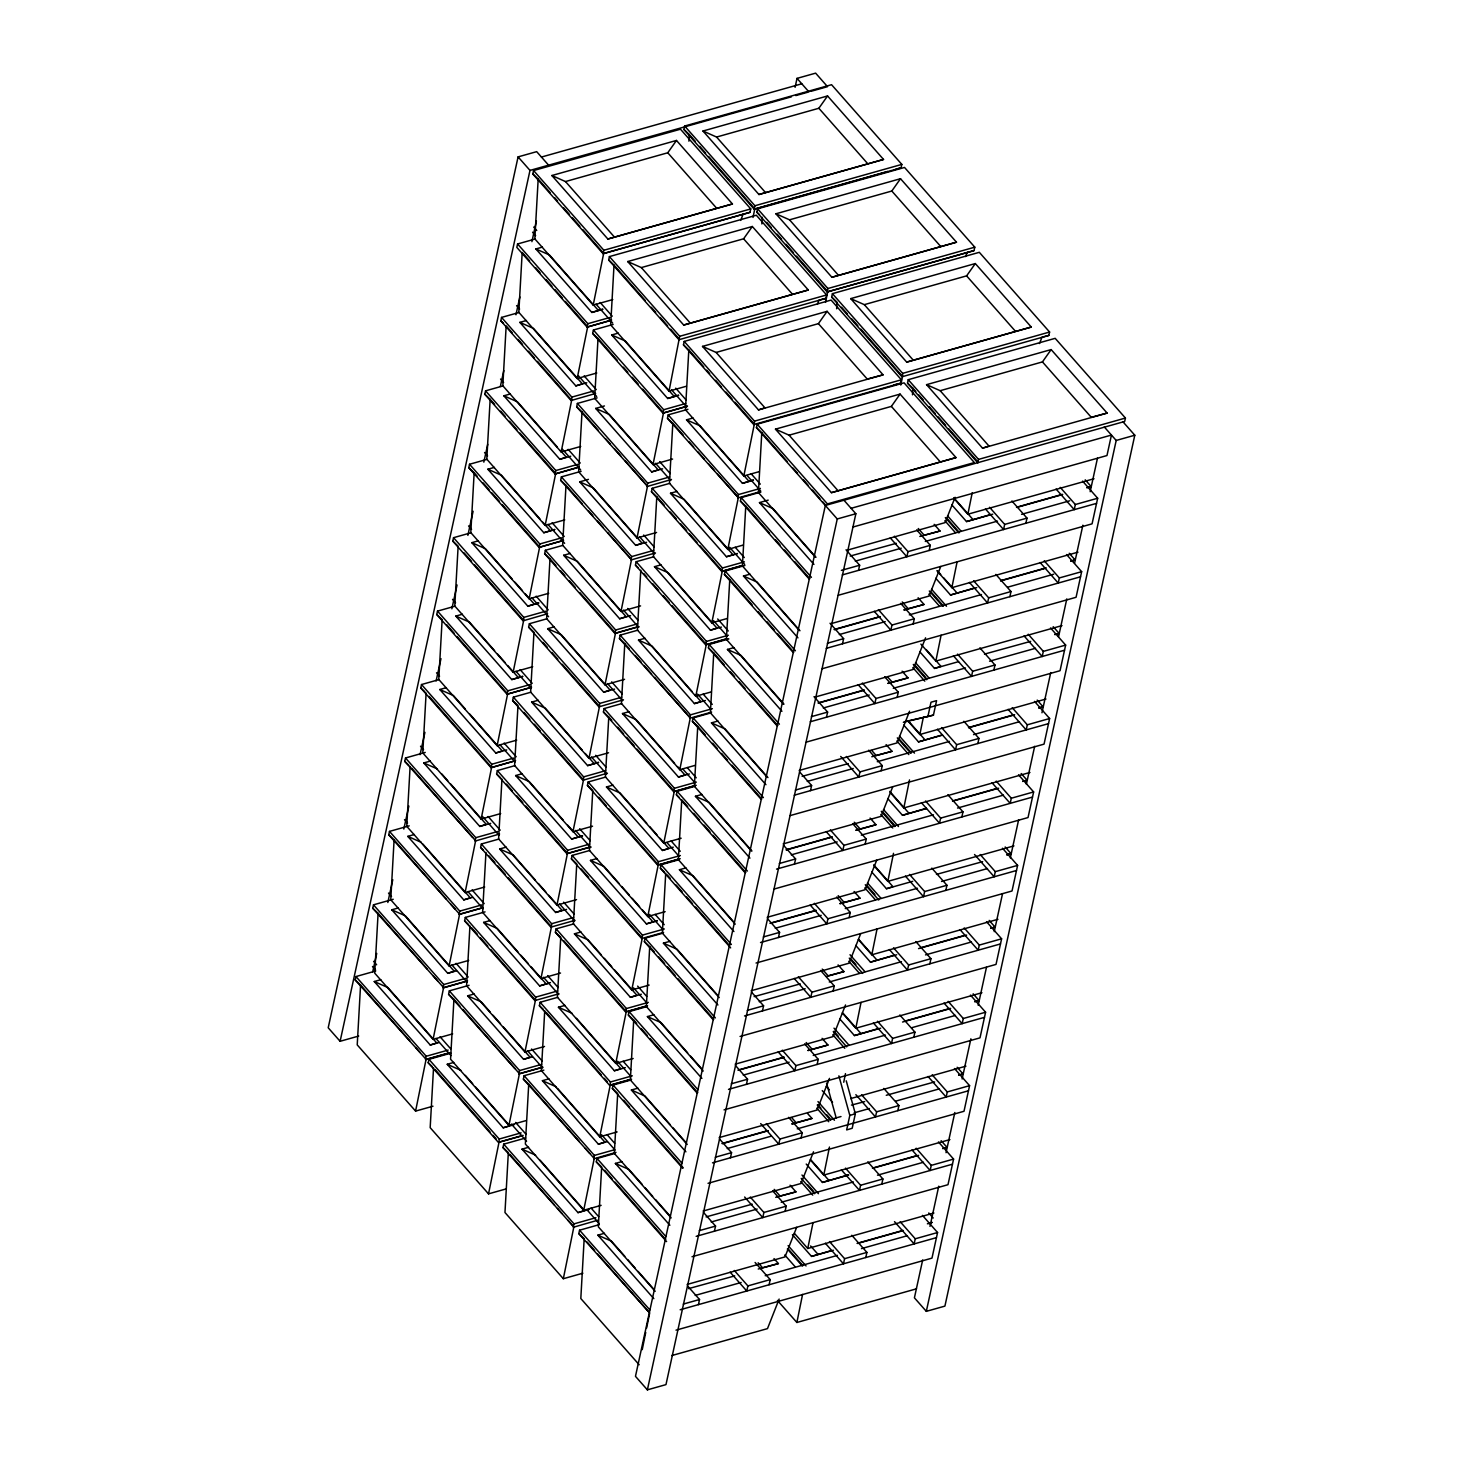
<?xml version="1.0" encoding="UTF-8"?>
<svg xmlns="http://www.w3.org/2000/svg" width="1463" height="1463" viewBox="0 0 1463 1463"><rect width="100%" height="100%" fill="white"/><g stroke="black" fill="none" stroke-linecap="round" stroke-linejoin="round"><path stroke-width="1.5" d="M375.698 970.993L355.966 976.553L355.216 979.972L360.575 985.038L357.228 1044.893L415.583 1111.094L432.975 1106.211M393.218 899.27L373.486 904.829L372.736 908.249L378.094 913.314L374.729 973.169L433.085 1039.37L452.67 1033.866M409.219 825.845L389.487 831.405L388.737 834.824L394.096 839.89L390.749 899.745L449.104 965.946L468.672 960.441M410.115 766.466L406.751 826.321L465.106 892.521L484.692 887.017M426.117 693.023L422.77 752.896L481.126 819.097L500.693 813.574M433.542 1067.807L430.177 1127.662L488.532 1193.863L505.942 1188.962M487.088 459.327L469.532 464.265L468.8 467.685L474.158 472.75L470.793 532.605L529.149 598.806L548.716 593.301M469.056 985.312L449.324 990.853L448.574 994.273L453.932 999.357L450.567 1059.212L508.923 1125.413L526.333 1120.512M503.089 385.903L485.551 390.84L484.802 394.242L490.16 399.326L486.795 459.181L545.15 525.382L564.736 519.877M469.934 925.914L466.587 985.788L524.943 1051.988L544.51 1046.466M485.954 852.49L482.589 912.345L540.944 978.546L560.53 973.041M501.955 779.066L498.609 838.921L556.964 905.122L576.532 899.617M532.825 173.969L603.103 253.684L750.007 212.336L750.757 208.916L680.478 129.201L533.574 170.549L532.825 173.969L538.183 179.035L534.836 238.89L593.192 305.09L612.759 299.586M562.926 545.352L545.37 550.289L544.638 553.709L549.997 558.775L546.632 618.648L604.987 684.849L624.555 679.326M543.852 1070.148L524.12 1075.707L523.37 1079.127L528.728 1084.193L525.363 1144.048L583.719 1210.248L601.128 1205.347M581.122 471.324L561.39 476.865L560.64 480.285L565.998 485.35L562.633 545.205L621.007 611.406L640.575 605.901M544.73 1010.768L541.383 1070.623L599.739 1136.824L617.13 1131.923M597.123 397.881L577.391 403.441L576.66 406.86L582.018 411.926L578.653 471.781L637.008 537.982L656.576 532.477M613.143 324.457L593.411 330.016L592.661 333.436L598.02 338.502L594.655 398.357L653.01 464.557L672.596 459.053M608.681 259.993L678.942 339.709L825.845 298.361L826.595 294.959L756.334 215.244L609.413 256.592L608.681 259.993L614.021 265.077L610.674 324.932L669.03 391.133L686.421 386.232M621.702 703.63L604.164 708.567L603.414 711.987L608.773 717.053L605.408 776.908L663.763 843.109L681.173 838.226M637.722 630.206L620.166 635.143L619.434 638.563L624.774 643.629L621.428 703.484L679.783 769.684L694.998 765.405M640.794 570.204L637.429 630.059L695.785 696.26L711.018 691.981M669.725 483.357L652.187 488.295L651.437 491.696L656.796 496.78L653.449 556.635L711.804 622.836L727.02 618.538M646.628 1006.672L629.09 1011.61L628.34 1015.029L633.698 1020.095L630.352 1079.968L687.208 1144.468M687.939 409.311L668.207 414.852L667.457 418.272L672.815 423.337L669.451 483.211L727.806 549.411L743.039 545.114M688.908 141.18L689.274 134.523L683.916 129.457L684.666 126.037L831.569 84.708L901.83 164.405L901.098 167.824L754.177 209.172L683.916 129.457M662.648 933.248L645.092 938.185L644.36 941.605L649.718 946.671L646.353 1006.526L703.209 1071.044M683.459 344.847L753.738 424.563L900.641 383.215L901.391 379.795L831.112 300.08L684.209 341.428L683.459 344.847L688.817 349.913L685.47 409.768L743.826 475.969L759.041 471.689M665.72 873.246L662.355 933.101L719.229 997.601M710.671 712.975L693.133 717.912L692.383 721.314L697.741 726.398L694.376 786.253L751.251 850.753M728.867 638.929L709.134 644.47L708.403 647.89L713.743 652.955L710.396 712.828L767.252 777.328M744.886 565.504L725.154 571.045L724.404 574.465L729.763 579.531L726.398 639.386L783.272 703.904M760.888 492.062L741.156 497.621L740.406 501.041L745.764 506.107L742.418 565.962L799.273 630.462M761.857 223.949L762.241 217.292M757.176 424.197L827.436 503.912L974.34 462.564L904.079 382.849L757.176 424.197L756.426 427.617L761.784 432.682L758.419 492.537L815.275 557.037M836.653 308.784L837.019 302.146L831.661 297.062L832.41 293.661L979.314 252.313L1049.593 332.028L1048.843 335.429L901.94 376.777L831.661 297.062M912.491 394.827L912.857 388.17L907.517 383.105L908.249 379.685L1055.17 338.337L1125.431 418.052L1124.681 421.472L825.351 505.448L635.472 1376.336L647.378 1389.85L665.976 1384.62L855.855 513.732L843.95 500.218M415.583 1111.094L426.08 1059.34L447.879 1053.214M433.085 1039.37L443.6 987.616L467.575 980.868M449.104 965.946L459.601 914.192L481.4 908.066M465.106 892.521L475.621 840.768L404.757 761.382L405.507 757.98L425.239 752.421M481.126 819.097L491.623 767.344L429.098 696.406M516.695 740.15L497.127 745.655L507.624 693.919L457.023 636.496M532.715 666.726L513.147 672.23L523.644 620.477L474.524 564.755M529.149 598.806L539.646 547.052L502.431 504.845M545.15 525.382L555.666 473.628L519.932 433.103M580.738 446.453L561.17 451.957L571.667 400.204L537.433 361.361M596.758 373.01L577.172 378.533L587.687 326.779L565.358 301.433M593.192 305.09L603.689 253.337L582.859 229.709M488.532 1193.863L499.048 1142.109L523.023 1135.361M508.923 1125.413L519.438 1073.659L541.219 1067.515M524.943 1051.988L535.44 1000.235L490.782 949.56M540.944 978.546L551.46 926.792L508.283 877.818M556.964 905.122L567.461 853.368L525.784 806.095M592.552 826.193L572.966 831.697L583.481 779.944L543.285 734.353M608.553 752.768L588.986 758.273L599.483 706.519L562.267 664.293M604.987 684.849L615.502 633.095L579.769 592.552M621.007 611.406L631.504 559.652L607.675 532.642M637.008 537.982L647.506 486.228L625.176 460.9M653.01 464.557L663.525 412.804L642.678 389.158M669.03 391.133L679.692 336.289L609.413 256.592M753.024 217.457L754.78 208.843L708.622 156.486M582.896 1273.194L563.328 1278.717L573.843 1226.963L502.979 1147.577L503.711 1144.157L525.638 1137.995M583.719 1210.248L594.234 1158.495L523.37 1079.127M599.739 1136.824L610.236 1085.071L629.858 1079.548M633.15 1058.499L615.74 1063.4L626.255 1011.646L563.712 940.709M649.151 985.074L631.76 989.976L642.257 938.222L591.637 880.799M665.153 911.65L647.762 916.533L658.259 864.798L609.138 809.057M663.763 843.109L674.278 791.355L637.063 749.147M679.783 769.684L690.28 717.931L654.564 677.406M695.785 696.26L706.3 644.506L672.047 605.664M711.804 622.836L722.301 571.082L699.972 545.754M727.806 549.411L738.321 497.658L717.473 474.012M743.826 475.969L754.323 424.215L734.975 402.27M825.553 302.384L827.729 291.594L796.475 256.135M642.239 1349.654L645.732 1332.391M646.609 1328.075L649.682 1312.988L578.818 1233.62L579.567 1230.2L599.3 1224.641M900.769 385.08L902.525 376.448L860.847 329.157M933.906 1213.01L807.759 1248.506L813.026 1222.629M949.908 1139.586L823.779 1175.082L829.466 1147.047M843.73 1082.254L845.468 1073.623M981.929 992.719L855.8 1028.233L861.049 1002.356M916.496 1288.812L796.878 1322.479L802.565 1294.444M997.949 919.294L871.802 954.79L877.05 928.914M1013.95 845.87L887.822 881.366L893.509 853.331M1029.97 772.446L903.823 807.942L909.511 779.907M1045.972 699.021L919.843 734.517L923.336 717.272M1061.992 625.597L935.845 661.093L941.093 635.216M1077.993 552.154L951.846 587.669L957.113 561.792M1093.995 478.73L967.866 514.226L972.237 492.665M548.588 165.173L536.683 151.658L518.085 156.888L328.206 1027.776L340.111 1041.29L358.709 1036.042M340.111 1041.29L529.99 170.403L518.085 156.888M515.159 760.888L491.038 767.673L420.759 687.957L421.509 684.538L439.046 679.6M531.16 687.464L507.039 694.248L436.779 614.533L437.51 611.113L455.066 606.176M547.619 613.729L523.059 620.824L452.78 541.109L453.53 537.689L471.068 532.751M595.642 393.456L571.082 400.533L500.821 320.818L501.553 317.416L519.091 312.479M535.111 239.036L517.573 243.974L516.823 247.393L587.084 327.109L611.205 320.324M372.699 971.853L376.723 953.419M387.823 902.506L392.779 879.738M403.825 829.082L408.854 806.04M420.046 754.689L424.928 732.36M436.12 680.99L440.985 658.661M451.866 608.809L457.059 584.981M467.867 535.385L473.116 511.282M483.832 462.162L487.728 444.295M500.346 386.47L503.802 370.596M515.964 314.783L519.859 296.916M531.91 241.669L536.409 220.986M355.966 976.553L426.227 1056.268L425.495 1059.687L449.616 1052.885M373.486 904.829L443.746 984.544L442.996 987.964L467.118 981.161M389.487 831.405L459.748 911.12L459.016 914.521L483.137 907.737M405.507 757.98L475.768 837.677L475.018 841.097L499.578 834.02M421.509 684.538L491.769 764.253L491.038 767.673L515.598 760.595M437.51 611.113L507.789 690.829L507.039 694.248L531.599 687.171M453.53 537.689L523.791 617.404L523.644 620.477M469.532 464.265L539.81 543.98L539.061 547.381L563.182 540.597M485.551 390.84L555.812 470.537L555.062 473.957L579.183 467.172M501.553 317.416L571.832 397.113L571.667 400.204M517.573 243.974L587.833 323.689L587.084 327.109L611.662 320.031M533.574 170.549L603.853 250.264L603.103 253.684L750.007 212.336M522.565 1135.654L498.444 1142.438L428.184 1062.741L428.933 1059.322L450.86 1053.141M558.976 993.779L534.855 1000.564L464.594 920.849L465.325 917.429L485.058 911.888M574.977 920.337L550.856 927.14L480.596 847.424L481.345 844.005L498.883 839.067M590.997 846.912L566.876 853.697L496.597 774L497.347 770.58L514.885 765.643M607.438 773.196L582.877 780.273L512.617 700.576L513.367 697.156L530.904 692.218M623.457 699.771L598.897 706.848L528.618 627.133L529.368 623.732L546.906 618.794M428.933 1059.322L499.194 1139.037L499.048 1142.109M449.324 990.853L519.584 1070.569L518.835 1073.988L542.956 1067.204M465.325 917.429L535.604 997.144L535.44 1000.235M481.345 844.005L551.606 923.72L551.46 926.792M497.347 770.58L567.607 850.296L566.876 853.697L589.26 847.242M513.367 697.156L583.627 776.871L583.481 779.944M529.368 623.732L599.629 703.429L599.483 706.519M545.37 550.289L615.649 630.004L614.899 633.424L639.02 626.639M561.39 476.865L631.65 556.58L630.919 560L655.479 552.923M577.391 403.441L647.67 483.156L646.92 486.576L671.48 479.48M593.411 330.016L663.672 409.731L662.922 413.133L687.043 406.348M631.577 1079.237L609.65 1085.4L539.372 1005.703L540.121 1002.283L557.659 997.345M647.579 1005.812L625.652 1011.975L555.391 932.26L556.123 928.859L573.679 923.921M663.599 932.388L641.672 938.551L571.393 858.836L572.143 855.416L589.68 850.478M679.6 858.946L657.673 865.127L587.413 785.412L588.144 781.992L605.7 777.054M727.623 638.673L705.696 644.836L635.436 565.12L636.186 561.719L653.723 556.781M684.666 126.037L754.926 205.753L754.177 209.172L887.712 171.427M756.883 212.226L757.615 208.807L904.536 167.459L974.797 247.174L974.047 250.594L827.144 291.942L756.883 212.226L759.553 214.768M795.086 87.323L797.024 78.38L815.623 73.15L827.528 86.664L810.996 91.309M503.711 1144.157L573.99 1223.873L573.24 1227.292L597.8 1220.215M524.12 1075.707L594.38 1155.423L593.631 1158.842L616.014 1152.369M540.121 1002.283L610.382 1081.998L610.236 1085.071M556.123 928.859L626.402 1008.556L625.652 1011.975L645.86 1006.123M572.143 855.416L642.403 935.131L642.257 938.222M588.144 781.992L658.423 861.707L657.673 865.127L680.057 858.653M604.164 708.567L674.425 788.283L673.675 791.702L695.602 785.521M620.166 635.143L690.445 714.858L689.695 718.26L711.621 712.097M636.186 561.719L706.446 641.416L705.696 644.836L725.904 638.984M652.187 488.295L722.466 567.991L721.716 571.411L741.448 565.852M668.207 414.852L738.468 494.567L737.718 497.987L759.644 491.806M684.209 341.428L754.469 421.143L754.323 424.215M666.598 1241.593L596.319 1161.878L597.069 1158.477L614.606 1153.539M682.599 1168.169L612.339 1088.454L613.088 1085.052L630.626 1080.115M730.64 947.878L660.362 868.181L661.111 864.761L678.649 859.823M745.142 872.771L676.381 794.756L677.113 791.337L694.669 786.399M757.615 208.807L827.893 288.522L827.144 291.942L974.047 250.594M647.378 1389.85L837.257 518.963L756.426 427.617M698.418 1304.63L699.533 1299.51L687.445 1285.794M714.419 1231.206L715.553 1226.085L703.465 1212.37M730.439 1157.763L731.555 1152.643L719.467 1138.946M746.441 1084.339L747.556 1079.219L735.487 1065.521M762.461 1010.915L763.576 1005.794L751.488 992.079M778.462 937.49L779.578 932.37L767.508 918.654M794.482 864.066L795.598 858.946L783.51 845.23M810.484 790.642L811.599 785.503L799.529 771.806M826.504 717.199L827.619 712.079L814.013 696.662M842.505 643.775L843.621 638.654L830.033 623.238M858.525 570.351L859.641 565.23L846.035 549.814M832.41 293.661L902.671 373.358L902.525 376.448M734.298 1270.469L747.886 1285.904L746.77 1291.024L730.147 1272.17M750.3 1197.045L763.887 1212.461L762.772 1217.6L744.649 1197.027M766.319 1123.621L779.907 1139.037L778.791 1144.157L760.669 1123.602M782.321 1050.196L795.909 1065.613L794.793 1070.733L778.188 1051.897M798.323 976.772L811.928 992.188L810.813 997.309L794.19 978.454M814.342 903.329L827.93 918.764L826.814 923.885L810.209 905.03M830.344 829.905L843.95 845.34L842.834 850.46L826.211 831.606M846.364 756.481L859.951 771.897L858.836 777.018L840.713 756.462M862.365 683.056L875.971 698.473L874.856 703.593L858.232 684.757M878.385 609.632L891.973 625.048L890.857 630.169L874.234 611.315M894.387 536.208L907.993 551.624L906.859 556.745L890.254 537.89M769.081 1284.733L770.196 1279.613L755.091 1262.478M785.101 1211.309L786.216 1206.189L772.61 1190.772M801.102 1137.885L802.218 1132.764L788.63 1117.348M817.122 1064.461L818.238 1059.34L804.632 1043.905M833.124 991.036L834.239 985.897L820.652 970.481M849.125 917.594L850.259 912.473L836.653 897.057M865.145 844.169L866.261 839.049L852.673 823.632M881.147 770.745L882.262 765.624L868.675 750.208M897.166 697.321L898.282 692.2L884.676 676.766M913.168 623.896L914.284 618.776L900.696 603.341M929.188 550.472L930.303 545.333L916.698 529.917M908.249 379.685L978.528 459.4L977.778 462.82L907.517 383.105M927.853 716.705L930.998 702.222L936.576 700.649L933.431 715.133L903.366 722.301M838.884 1075.835L849.82 1115.409L846.656 1129.911L852.197 1128.284L855.343 1113.782L846.236 1080.81M829.484 1241.538L844.59 1258.674L843.474 1263.813L825.333 1243.239M845.486 1168.114L860.591 1185.249L859.476 1190.37L841.353 1169.815M861.506 1094.69L876.611 1111.825L875.496 1116.946L855.855 1094.671M877.507 1021.265L892.613 1038.401L891.497 1043.521L873.374 1022.966M893.527 947.841L908.633 964.977L907.499 970.097L889.376 949.524M909.529 874.417L924.634 891.552L923.519 896.673L905.396 876.099M925.53 800.974L940.636 818.11L939.52 823.23L921.397 802.675M941.55 727.55L956.656 744.685L955.54 749.806L937.417 729.251M957.552 654.126L972.657 671.261L971.542 676.381L953.419 655.826M973.572 580.701L988.677 597.837L987.562 602.957L969.439 582.402M989.573 507.277L1004.679 524.412L1003.563 529.533L985.44 508.959M865.785 1257.522L866.901 1252.401L851.795 1235.266M881.787 1184.097L882.902 1178.977L867.797 1161.841M897.807 1110.673L898.922 1105.553L883.817 1088.417M913.808 1037.249L914.924 1032.11L899.818 1014.993M929.828 963.806L930.943 958.686L915.838 941.55M945.83 890.382L946.945 885.261L931.84 868.126M961.849 816.957L962.965 811.837L947.859 794.702M977.851 743.533L978.966 738.413L963.861 721.277M993.871 670.109L994.986 664.988L979.881 647.853M1009.872 596.685L1010.988 591.546L995.882 574.41M1025.874 523.242L1027.008 518.121L1011.902 500.986M900.147 1221.66L915.253 1238.795L914.137 1243.916L894.496 1221.642M916.149 1148.236L931.254 1165.371L930.139 1170.491L912.016 1149.936M932.169 1074.811L947.274 1091.947L946.159 1097.067L928.036 1076.494M948.17 1001.369L963.276 1018.504L962.16 1023.643L944.037 1003.069M964.19 927.944L979.296 945.08L978.18 950.2L960.039 929.645M980.192 854.52L995.297 871.655L994.182 876.776L974.541 854.502M996.212 781.096L1011.317 798.231L1010.183 803.352L992.06 782.796M1012.213 707.671L1027.319 724.807L1026.203 729.927L1008.08 709.354M1028.233 634.247L1043.32 651.382L1042.205 656.503L1024.082 635.93M1044.235 560.804L1059.34 577.94L1058.224 583.06L1040.102 562.505M1060.236 487.38L1075.342 504.516L1074.226 509.636L1056.103 489.081M922.696 1259.881L914.412 1297.827L926.317 1311.342L944.915 1306.112L1134.794 435.224L1122.889 421.71M929.993 1226.378L938.752 1186.182M946.049 1152.679L954.827 1112.502M962.124 1078.999L970.883 1038.803M978.198 1005.3L986.464 967.354M994.255 931.62L1002.539 893.655M1010.33 857.921L1018.595 819.957M1026.386 784.241L1034.67 746.276M1041.967 712.774L1050.745 672.578M1058.535 636.862L1066.801 598.897M1074.592 563.164L1082.876 525.199M1090.173 491.714L1097.469 458.212M922.458 1215.387L937.564 1232.523L931.986 1258.125L676.016 1330.16M938.478 1141.945L953.583 1159.08L947.987 1184.701L692.017 1256.735M954.479 1068.52L969.585 1085.656L964.007 1111.277L708.037 1183.311M970.481 995.096L985.587 1012.231L980.009 1037.852L724.039 1109.887M986.501 921.672L1001.606 938.807L996.029 964.41L740.059 1036.462M1002.502 848.247L1017.608 865.383L1012.03 890.985L756.06 963.038M1018.522 774.805L1033.628 791.94L1028.032 817.561L774.256 888.992M1034.524 701.38L1049.629 718.516L1044.052 744.137L790.276 815.549M1050.544 627.956L1065.649 645.092L1060.053 670.712L806.278 742.125M1066.545 554.532L1081.651 571.667L1076.073 597.288L822.279 668.701M1082.565 481.108L1097.671 498.243L1092.075 523.845L838.299 595.276M926.317 1311.342L1116.196 440.454L1104.291 426.958M740.662 220.419L743.167 214.092M817.342 304.341L819.006 300.134L825.845 298.361M965.543 256.574L967.208 252.349M955.083 497.292L945.098 522.62L847.223 550.179M940.746 566.492L929.078 596.063L831.222 623.604M1039.498 343.531L1042.003 337.203L1048.843 335.429M925.567 637.813L913.077 669.487L815.202 697.028M909.565 711.237L897.057 742.911L799.2 770.452M892.723 786.783L881.055 816.336L783.18 843.877M876.703 860.207L865.035 889.76L767.179 917.301M860.701 933.632L849.034 963.203L751.159 990.744M845.523 1004.953L833.032 1036.627L735.158 1064.168M829.503 1078.377L817.012 1110.051L719.156 1137.592M813.501 1151.802L801.011 1183.476L703.136 1211.017M796.658 1227.347L784.991 1256.9L687.135 1284.441M779.139 1299.071L767.49 1328.623L671.791 1355.561M551.88 175.523L565.486 181.558L667.768 152.774L676.473 140.448L732.451 203.96L607.858 239.018L551.88 175.523L676.473 140.448M702.971 131.012L716.577 137.047L818.859 108.262L827.564 95.955L883.542 159.449L758.95 194.506L702.971 131.012L827.564 95.955M627.718 261.548L641.343 267.583L743.606 238.798L752.311 226.491L808.289 289.985L683.696 325.042L627.718 261.548L752.311 226.491M775.92 213.781L789.545 219.816L891.808 191.031L900.513 178.705L956.491 242.2L831.898 277.275L775.92 213.781L900.513 178.705M702.514 346.402L716.12 352.437L818.402 323.652L827.107 311.326L883.085 374.839L758.492 409.896L702.514 346.402L827.107 311.326M850.716 298.617L864.322 304.651L966.604 275.867L975.309 263.559L1031.287 327.054L906.694 362.111L850.716 298.617L975.309 263.559M775.463 429.153L789.087 435.188L891.369 406.403L900.074 394.096L956.034 457.59L831.441 492.665L775.463 429.153L900.074 394.096M926.554 384.659L940.179 390.694L1042.442 361.91L1051.147 349.584L1107.125 413.078L982.533 448.153L926.554 384.659L1051.147 349.584M647.506 486.228L576.66 406.86M738.321 497.658L667.457 418.272M631.504 559.652L560.64 480.285M690.28 717.931L619.434 638.563M459.601 914.192L388.737 834.824M443.6 987.616L372.736 908.249M426.08 1059.34L355.216 979.972M519.438 1073.659L448.574 994.273M607.858 239.018L732.451 203.96M758.95 194.506L883.542 159.449M542.426 247.101L535.879 248.948L591.838 312.442L602.665 309.15M831.898 277.275L956.491 242.2M683.696 325.042L808.289 289.985M519.859 322.372L575.837 385.866L582.311 383.8L533.483 328.407L519.859 322.372L526.424 320.525M618.264 333.125L611.717 334.972L667.695 398.485L678.503 395.175M510.404 393.949L503.857 395.796L559.835 459.291L566.291 457.224L560.384 450.513M906.694 362.111L1031.287 327.054M758.492 409.896L764.948 407.83L716.12 352.437M595.697 408.415L651.675 471.909L658.149 469.842L609.321 414.45L595.697 408.415L604.438 405.946M494.403 467.392L487.837 469.221L543.815 532.733L554.642 529.423M693.06 417.979L686.513 419.826L742.473 483.32L753.299 480.029M579.695 481.839L635.674 545.333L642.129 543.267L593.301 487.874L579.695 481.839L588.437 479.37M831.441 492.665L956.034 457.59M982.533 448.153L989.006 446.087L940.179 390.694M478.383 540.816L471.836 542.663L527.814 606.157L538.622 602.866M677.058 491.403L670.493 493.25L726.471 556.745L737.297 553.453M563.676 555.263L619.654 618.758L626.127 616.691L577.3 561.298L563.676 555.263L570.241 553.416M951.791 504.863L966.531 521.578L990.396 514.61M462.381 614.241L455.816 616.088L511.794 679.582L522.62 676.29M654.491 566.675L710.451 630.169L716.925 628.102L668.097 572.71L654.491 566.675L661.038 564.828M547.674 628.688L603.652 692.182L610.108 690.115L561.28 634.723L547.674 628.688L554.221 626.841M935.79 578.306L950.511 595.002L974.395 588.035M446.361 687.665L439.814 689.512L495.792 753.006L502.248 750.94L469.696 714.017M645.037 638.27L638.471 640.099L694.45 703.612L700.923 701.527L694.998 694.815M538.219 700.265L531.654 702.112L587.632 765.624L598.458 762.314M919.77 651.73L934.51 668.426L940.965 666.36L936.539 661.331M430.36 761.089L423.795 762.936L479.773 826.43L486.246 824.364L450.732 784.077M629.017 711.695L622.47 713.542L678.448 777.036L684.903 774.969L677.515 766.575M522.218 773.708L515.653 775.555L571.631 839.049L582.457 835.757M903.768 725.154L918.49 741.869L942.373 734.901M414.358 834.513L407.793 836.361L463.771 899.873L470.245 897.788L422.88 844.078M613.015 785.119L606.45 786.966L662.428 850.46L668.902 848.394L660.014 838.317M506.198 847.132L499.651 848.979L555.611 912.473L562.085 910.407L548.771 895.301M887.748 798.579L902.488 815.293L926.353 808.326M391.791 909.803L447.751 973.297L454.225 971.231L405.397 915.838L391.791 909.803L398.338 907.956M596.995 858.543L590.449 860.39L646.427 923.885L657.234 920.593M490.196 920.556L483.631 922.403L539.609 985.897L550.435 982.606M871.747 872.003L886.468 888.718L892.942 886.651L873.704 864.834M374.272 981.527L430.25 1045.021L436.724 1042.954L387.878 987.562L374.272 981.527L380.837 979.68M580.994 931.968L574.429 933.815L630.407 997.309L636.88 995.242L614.679 970.06M474.177 993.98L467.63 995.828L523.589 1059.322L530.063 1057.255L503.437 1027.044M855.727 945.427L870.467 962.142L894.332 955.174M564.974 1005.392L558.427 1007.239L614.405 1070.751L620.861 1068.667L576.477 1018.321M453.786 1062.431L447.239 1064.278L503.199 1127.79L509.673 1125.705L475.64 1087.1M839.725 1018.87L854.447 1035.566L878.33 1028.599M548.972 1078.834L542.407 1080.682L598.385 1144.176L604.859 1142.109L557.513 1088.381M528.582 1147.285L522.017 1149.132L577.995 1212.626L584.469 1210.559L540.085 1160.196M806.223 1164.054L822.425 1182.433L848.485 1174.844M792.397 1234.681L811.544 1256.406L831.075 1250.664M849.82 1115.409L855.343 1113.782M541.438 157.053L801.797 83.793M529.99 170.403L791.428 96.814M795.817 95.589L808.929 91.895L797.024 78.38M754.926 205.753L901.83 164.405M603.853 250.264L750.757 208.916M591.838 312.442L602.774 309.37M587.833 323.689L609.76 317.526M827.893 288.522L974.797 247.174M679.692 336.289L826.595 294.959M575.837 385.866L586.773 382.794M571.832 397.113L593.759 390.95M667.695 398.485L678.613 395.394M663.672 409.731L685.598 403.55M687.5 406.056L662.922 413.133L592.661 333.436M559.835 459.291L570.753 456.218M555.812 470.537L577.739 464.374M902.671 373.358L1049.593 332.028M577.446 467.502L555.062 473.957L484.802 394.242M754.469 421.143L901.391 379.795M651.675 471.909L662.611 468.837M647.67 483.156L669.597 476.975M543.815 532.733L554.751 529.643M742.473 483.32L753.408 480.248M539.81 543.98L561.737 537.799M563.621 540.304L539.061 547.381L468.8 467.685M738.468 494.567L760.394 488.404M813.958 564.407L759.462 502.595L768.203 500.127M635.674 545.333L646.591 542.261M631.65 556.58L653.577 550.417M978.528 459.4L1125.431 418.052M851.1 508.319L1111.441 435.06L1106.979 455.542L853.185 526.973M527.814 606.157L538.731 603.085M837.257 518.963L855.855 513.732M1116.196 440.454L1134.794 435.224M726.471 556.745L737.407 553.672M523.791 617.404L545.717 611.223M722.466 567.991L744.393 561.829M741.924 565.559L721.716 571.411L651.437 491.696M797.957 637.85L743.46 576.02L750.007 574.173M619.654 618.758L630.59 615.685M1016.511 507.259L1062.211 494.403M966.531 521.578L992.755 514.19M1016.803 507.423L1062.705 494.512M1086.753 487.746L1091.124 486.521L1085.217 479.827M850.204 556.05L896.307 543.322M919.825 536.464L940.032 531.014L934.144 524.339M855.306 561.134L901.245 548.204M925.311 541.438L997.51 521.121M1021.576 514.336L1069.709 500.803M615.649 630.004L637.575 623.841M637.283 626.95L614.899 633.424L544.638 553.709M841.371 570.369L859.641 565.23M907.993 551.624L930.303 545.333M1004.679 524.412L1027.008 518.121M1075.342 504.516L1097.671 498.243M842.286 574.922L1096.555 503.363M511.794 679.582L522.73 676.509M710.451 630.169L721.387 627.097M507.789 690.829L529.716 684.666M706.446 641.416L728.373 635.253M781.937 711.274L727.44 649.444L734.005 647.597M603.652 692.182L614.57 689.11M1000.509 580.683L1046.21 567.827M950.511 595.002L976.735 587.632M1000.783 580.866L1044.509 568.558M1070.733 561.17L1075.104 559.945L1069.215 553.252M834.184 629.474L879.885 616.618M903.823 609.888L924.013 604.457L918.124 597.764M834.404 629.675L880.305 616.746M904.353 609.98L924.013 604.457M839.305 634.558L885.243 621.629M909.309 614.862L981.508 594.545M1007.751 587.157L1053.707 574.228M599.629 703.429L621.556 697.266M827.4 643.226L843.621 638.654M891.973 625.048L914.284 618.776M988.677 597.837L1010.988 591.546M1059.34 577.94L1081.651 571.667M826.284 648.347L1080.535 576.788M495.792 753.006L506.71 749.934M694.45 703.612L705.385 700.521M491.769 764.253L513.696 758.09M690.445 714.858L712.371 708.677M765.935 784.698L711.439 722.868L717.986 721.021M587.632 765.624L598.568 762.534M934.51 668.426L958.539 661.66M984.489 654.107L1030.684 641.361M1054.732 634.595L1059.102 633.369L1053.195 626.694M818.183 702.917L863.883 690.042M887.803 683.312L908.011 677.881L902.122 671.188M818.384 703.1L864.286 690.189M888.334 683.422L908.011 677.881M823.285 708.001L869.241 695.053M893.29 688.287L965.489 667.969M989.555 661.203L1035.511 648.274M583.627 776.871L605.554 770.69M811.38 716.651L827.619 712.079M875.971 698.473L898.282 692.2M972.657 671.261L994.986 664.988M1043.32 651.382L1065.649 645.092M810.264 721.771L1064.534 650.212M479.773 826.43L490.708 823.358M678.448 777.036L689.366 773.964M475.768 837.677L497.694 831.514M674.425 788.283L696.351 782.102M696.077 785.229L673.675 791.702L603.414 711.987M749.934 858.123L695.419 796.293L701.984 794.446M571.631 839.049L582.548 835.976M968.488 727.55L1014.188 714.676M918.49 741.869L942.538 735.103M968.762 727.714L1014.664 714.804M1038.712 708.037L1043.082 706.794L1037.194 700.119M802.163 776.341L848.284 763.613M871.802 756.737L892.009 751.305L886.103 744.612M807.283 781.425L853.222 768.496M877.288 761.711L949.487 741.394M973.553 734.627L1019.492 721.698M567.607 850.296L589.534 844.114M795.378 790.075L811.599 785.503M859.951 771.897L882.262 765.624M956.656 744.685L978.966 738.413M1027.319 724.807L1049.629 718.516M794.263 795.195L1048.514 723.636M463.771 899.873L472.512 897.404M662.428 850.46L673.254 847.168M459.748 911.12L481.674 904.939M658.423 861.707L680.35 855.544M733.914 931.547L679.417 869.735L685.964 867.888M555.611 912.473L566.547 909.401M952.468 800.974L995.992 788.722M902.488 815.293L926.536 808.527M952.76 801.139L998.662 788.228M1022.71 781.461L1027.081 780.218L1021.192 773.543M786.161 849.765L831.862 836.909M855.8 830.161L875.99 824.73L870.101 818.055M786.381 849.948L832.282 837.037M856.312 830.271L875.99 824.73M791.264 854.849L837.22 841.92M861.286 835.135L933.467 814.818M957.534 808.051L1003.49 795.122M551.606 923.72L573.533 917.539M779.358 863.499L795.598 858.946M843.95 845.34L866.261 839.049M940.636 818.11L962.965 811.837M1011.317 798.231L1033.628 791.94M776.542 869.113L1032.512 797.079M447.751 973.297L456.493 970.829M646.427 923.885L657.344 920.812M443.746 984.544L465.673 978.363M642.403 935.131L664.33 928.968M717.912 1004.99L663.397 943.16L669.963 941.312M539.609 985.897L548.351 983.447M886.468 888.718L912.711 881.329M936.466 874.399L982.642 861.652M1006.69 854.886L1011.061 853.661L1005.172 846.967M770.141 923.19L815.842 910.333M839.78 903.604L859.988 898.154L854.081 891.479M770.361 923.391L816.263 910.461M840.311 903.695L859.988 898.154M775.262 928.274L821.2 915.344M845.267 908.578L917.466 888.26M941.532 881.476L987.47 868.547M535.604 997.144L557.531 990.981M763.357 936.942L779.578 932.37M827.93 918.764L850.259 912.473M924.634 891.552L946.945 885.261M995.297 871.655L1017.608 865.383M760.522 942.538L1016.492 870.503M430.25 1045.021L438.991 1042.552M630.407 997.309L641.343 994.237M426.227 1056.268L448.153 1050.087M626.402 1008.556L648.328 1002.393M701.893 1078.414L647.396 1016.584L653.943 1014.737M523.589 1059.322L532.349 1056.871M920.446 947.823L963.971 935.57M870.467 962.142L896.691 954.772M918.545 948.609L966.641 935.076M990.689 928.31L995.059 927.085L989.171 920.392M754.14 996.614L800.261 983.886M826.485 976.516L843.968 971.597L838.08 964.903M759.242 1001.698L805.199 988.769M829.265 982.002L901.464 961.685M925.512 954.9L971.469 941.971M519.584 1070.569L541.511 1064.406M747.337 1010.366L763.576 1005.794M811.928 992.188L834.239 985.897M908.633 964.977L930.943 958.686M979.296 945.08L1001.606 938.807M744.521 1015.962L1000.491 943.928M614.405 1070.751L625.323 1067.661M610.382 1081.998L632.309 1075.817M685.891 1151.838L631.376 1090.008L637.941 1088.161M503.199 1127.79L514.135 1124.7M904.445 1021.247L950.145 1008.391M854.447 1035.566L880.689 1028.196M902.543 1022.034L950.639 1008.501M974.669 1001.734L979.04 1000.509L973.151 993.816M738.12 1070.056L783.821 1057.182M807.759 1050.452L827.967 1045.021L822.078 1038.328M738.34 1070.239L784.241 1057.31M808.289 1050.544L827.967 1045.021M499.194 1139.037L521.121 1132.856M743.241 1075.122L789.179 1062.193M813.245 1055.426L885.444 1035.109M911.705 1027.721L955.449 1015.413M731.335 1083.79L747.556 1079.219M795.909 1065.613L818.238 1059.34M892.613 1038.401L914.924 1032.11M963.276 1018.504L985.587 1012.231M728.501 1089.386L984.471 1017.352M598.385 1144.176L607.127 1141.707M594.38 1155.423L614.113 1149.863M669.871 1225.263L615.374 1163.432L621.94 1161.585M850.661 1098.585L965.927 1066.161M851.448 1105.095L864.67 1101.621M886.267 1095.293L934.619 1081.925M958.667 1075.159L963.038 1073.933L957.149 1067.259M722.119 1143.481L767.819 1130.606M791.757 1123.877L811.947 1118.445L807.539 1113.434M722.338 1143.664L768.24 1130.753M792.288 1123.986L811.947 1118.445M727.239 1148.565L770.983 1136.239M797.244 1128.851L840.987 1116.543M854.118 1112.849L869.443 1108.533M895.685 1101.145L939.447 1088.838M715.334 1157.215L731.555 1152.643M779.907 1139.037L802.218 1132.764M876.611 1111.825L898.922 1105.553M947.274 1091.947L969.585 1085.656M712.499 1162.829L968.469 1090.776M577.995 1212.626L588.931 1209.554M573.99 1223.873L595.916 1217.71M653.833 1298.669L597.855 1235.156L604.42 1233.309M872.423 1168.114L915.948 1155.861M822.425 1182.433L848.668 1175.045M872.716 1168.279L918.618 1155.368M942.647 1148.601L947.036 1147.358L941.13 1140.683M706.099 1216.905L752.22 1204.177M775.737 1197.301L795.945 1191.87L790.057 1185.195M711.219 1221.989L757.157 1209.06M781.224 1202.275L853.423 1181.958M877.489 1175.191L923.427 1162.262M699.314 1230.639L715.553 1226.085M763.887 1212.461L786.216 1206.189M860.591 1185.249L882.902 1178.977M931.254 1165.371L953.583 1159.08M696.169 1236.345L952.45 1164.201M688.598 1288.629L734.719 1275.901M758.236 1269.024L778.426 1263.593L774.018 1258.582M857.19 1243.312L902.89 1230.438M811.544 1256.406L833.398 1250.243M857.446 1243.477L903.348 1230.566M927.396 1223.8L931.766 1222.574M695.218 1295.413L741.156 1282.484M765.222 1275.718L837.421 1255.382M861.488 1248.616L907.426 1235.686M683.312 1304.063L699.533 1299.51M747.886 1285.904L770.196 1279.613M844.59 1258.674L866.901 1252.401M915.253 1238.795L937.564 1232.523M680.167 1309.769L936.448 1237.643M883.085 374.839L867.23 379.045L818.402 323.652M1107.125 413.078L1091.27 417.302L1042.442 361.91M1087.155 487.563L1091.124 486.521M940.032 531.014L924.177 535.239L918.27 528.509M1071.135 560.987L1075.104 559.945M1055.134 634.43L1059.102 633.369M1039.132 707.854L1043.082 706.794M892.009 751.305L876.154 755.511L871.71 750.482M1023.112 781.279L1027.081 780.218M1007.111 854.703L1011.061 853.661M991.091 928.127L995.059 927.085M843.968 971.597L828.131 975.803L822.206 969.091M975.09 1001.57L979.04 1000.509M959.07 1074.994L963.038 1073.933M943.068 1148.418L947.036 1147.358M795.945 1191.87L780.09 1196.076L774.183 1189.364M928.219 1223.434L932.187 1222.391M778.426 1263.593L762.589 1267.799L758.145 1262.77M895.959 169.141L901.098 167.824M893.802 384.97L900.641 383.215M904.481 721.734L933.431 715.133M535.879 248.948L549.485 254.983L598.312 310.375M611.717 334.972L625.323 341.007L674.15 396.4M686.513 419.826L700.119 425.861L748.946 481.254M759.462 502.595L773.067 508.63L815.988 557.293M503.857 395.796L517.463 401.831L557.421 447.166M670.493 493.25L684.099 499.285L732.945 554.678M743.46 576.02L757.066 582.055L799.968 630.736M487.837 469.221L501.462 475.256L539.92 518.908M727.44 649.444L741.064 655.479L783.967 704.16M471.836 542.663L485.442 548.698L512.087 578.909M638.471 640.099L652.096 646.134L692.036 691.469M711.439 722.868L725.045 728.903L767.965 777.585M455.816 616.088L469.44 622.122L494.585 650.651M622.47 713.542L636.076 719.577L674.553 763.211M531.654 702.112L545.278 708.147L582.274 750.117M695.419 796.293L709.043 802.327L751.945 851.009M439.814 689.512L453.42 695.547L465.271 708.97M606.45 786.966L620.074 793.001L646.701 823.212M515.653 775.555L529.259 781.589L563.292 820.194M679.417 869.735L693.023 875.77L732.981 921.087M423.795 762.936L437.419 768.971M590.449 860.39L604.054 866.425L618.849 883.213M499.651 848.979L513.257 855.014L535.458 880.196M663.397 943.16L677.022 949.194L716.961 994.511M407.793 836.361L421.399 842.395M574.429 933.815L588.053 939.849L601.366 954.955M483.631 922.403L497.255 928.438L517.957 951.938M647.396 1016.584L661.002 1022.619L687.647 1052.83M558.427 1007.239L572.033 1013.274M467.63 995.828L481.236 1001.862L490.123 1011.939M631.376 1090.008L645 1096.043L670.145 1124.59M542.407 1080.682L556.031 1086.716M447.239 1064.278L460.845 1070.313M615.374 1163.432L628.98 1169.467L642.312 1184.573M522.017 1149.132L535.641 1155.167M597.855 1235.156L611.479 1241.191L624.792 1256.296M500.821 320.818L503.491 323.36M635.436 565.12L638.106 567.662M452.78 541.109L458.138 546.174L454.774 606.029L513.147 672.23M528.618 627.133L533.977 632.217L530.63 692.072L588.986 758.273M676.381 794.756L679.051 797.28M436.779 614.533L442.137 619.599L438.772 679.472L497.127 745.655M512.617 700.576L517.975 705.641L514.61 765.496L572.966 831.697M587.413 785.412L592.771 790.477L589.406 850.35L647.762 916.533M660.362 868.181L664.385 871.985M420.759 687.957L424.782 691.761M496.597 774L500.62 777.804M571.393 858.836L576.751 863.902L573.386 923.775L631.76 989.976M404.757 761.382L408.78 765.186M480.596 847.424L483.265 849.966M555.391 932.26L560.75 937.344L557.385 997.199L615.74 1063.4M464.594 920.849L468.599 924.653M539.372 1005.703L543.395 1009.507M612.339 1088.454L617.697 1093.538L614.332 1153.393L671.188 1217.893M596.319 1161.878L601.677 1166.962L598.33 1226.817L655.186 1291.317M428.184 1062.741L432.207 1066.545M502.979 1147.577L508.338 1152.643L504.973 1212.516L563.328 1278.717M578.818 1233.62L584.176 1238.686L580.811 1298.541L639.166 1364.741M818.859 108.262L867.687 163.655M891.808 191.031L940.654 246.424M966.604 275.867L1015.432 331.26M716.577 137.047L765.405 192.439M789.545 219.816L838.372 275.209M864.322 304.651L913.168 360.044M689.274 134.523L695.236 141.289M699.698 146.355L705.641 153.103M766.703 222.358L771.166 227.423M777.127 234.19L781.589 239.255M786.052 244.321L793.495 252.752M841.499 307.212L847.443 313.96M851.905 319.025L857.867 325.792M912.857 388.17L915.838 391.554M918.819 394.937L923.281 400.002M929.243 406.751L935.204 413.499M938.167 416.882L945.61 425.331M948.591 428.696L978.363 462.473M667.768 152.774L716.596 208.167M743.606 238.798L792.434 294.191M891.369 406.403L940.197 461.796M953.748 497.694L972.986 519.511M954.406 498.956L967.866 514.226M947.567 515.872L961.008 531.124M947.475 519.018L959.381 532.532M945.317 517.591L958.777 532.843M944.879 520.718L955.339 532.587M937.746 571.119L940.709 574.465M943.672 577.83L956.985 592.936M936.887 570.68L951.846 587.669M931.547 589.296L946.506 606.249M931.456 592.442L943.379 605.956M929.316 591.015L942.757 606.285M565.486 181.558L614.332 236.951M641.343 267.583L690.17 322.976M789.087 435.188L837.915 490.58M928.877 594.143L939.337 606.029M538.183 179.035L550.106 192.549M554.568 197.615L557.549 200.998M563.493 207.746L569.454 214.494M572.435 217.877L579.878 226.326M614.021 265.077L645.293 300.537M651.254 307.285L655.717 312.351M660.179 317.416L667.622 325.865M670.603 329.248L678.046 337.697M688.817 349.913L703.703 366.811M706.684 370.176L709.665 373.559M715.626 380.307L721.57 387.073M726.032 392.139L731.994 398.887M761.784 432.682L787.094 461.394M793.037 468.142L797.518 473.207M803.461 479.974L807.923 485.039M812.404 490.105L819.847 498.536M822.809 501.919L825.79 505.302M902.25 601.951L908.176 608.663M926.17 649.572L933.577 657.966M920.885 644.122L935.845 661.093M533.702 227.094L536.738 230.514M600.177 302.494L612.247 316.191M675.705 388.17L686.275 400.149M751.214 473.847L760.285 484.125M915.545 662.721L929.005 677.991M915.454 665.866L925.878 677.698M532.587 232.215L535.623 235.653M596.026 304.176L612.65 323.03M671.554 389.853L686.659 406.988M747.081 475.53L760.669 490.965M913.296 664.44L926.756 679.71M912.857 667.585L924.817 681.155M741.156 497.621L811.435 577.336M529.624 260.908L522.181 252.459L518.816 312.332L577.172 378.533M535.586 267.656L540.048 272.74M545.992 279.488L551.953 286.236M554.934 289.619L562.377 298.068M598.02 338.502L617.368 360.447M623.329 367.213L627.792 372.279M632.254 377.344L638.215 384.092M672.815 423.337L683.239 435.169M689.183 441.917L693.663 446.983M698.125 452.049L704.069 458.815M708.549 463.881L714.493 470.629M745.764 506.107L769.593 533.135M775.536 539.884L780.017 544.949M784.479 550.015L790.441 556.763M794.903 561.847L809.789 578.726M740.406 501.041L809.185 579.055M887.73 677.058L892.156 682.087M908.688 721.332L924.963 739.784M907.865 720.93L919.843 734.517M584.158 375.918L596.246 389.615M659.685 461.595L670.255 473.591M735.212 547.272L744.283 557.549M899.526 736.145L914.485 753.116M899.434 739.309L911.358 752.805M516.585 305.639L519.603 309.077M578.507 375.9L596.648 396.455M655.552 463.296L670.657 480.431M729.562 547.253L744.667 564.389M897.294 737.864L910.754 753.134M896.856 741.01L908.816 754.579M725.154 571.045L795.415 650.761M512.123 332.65L506.161 325.902L502.815 385.757L561.17 451.957M518.085 339.398L522.547 344.463M528.509 351.23L534.452 357.978M582.018 411.926L598.385 430.506M605.828 438.955L610.29 444.021M614.771 449.086L620.714 455.834M656.796 496.78L664.239 505.21M670.2 511.977L676.162 518.725M680.624 523.791L686.586 530.539M689.548 533.922L696.991 542.371M729.763 579.531L752.092 604.859M758.053 611.625L762.516 616.691M766.978 621.757L774.421 630.206M777.402 633.57L793.769 652.151M724.404 574.465L793.184 652.48M889.723 791.392L908.944 813.227M890.364 792.672L903.823 807.942M568.156 449.342L580.244 463.058M643.683 535.019L654.254 547.016M717.693 618.977L728.263 630.974M883.524 809.569L898.465 826.54M883.433 812.733L895.338 826.248M500.565 379.063L503.601 382.501M562.505 449.324L580.628 469.879M639.532 536.72L654.638 553.855M713.56 620.678L727.148 636.094M881.275 811.288L894.734 826.558M880.836 814.434L892.796 828.003M709.134 644.47L779.413 724.185M490.16 399.326L494.622 404.391M500.584 411.14L505.046 416.205M509.508 421.271L516.951 429.72M565.998 485.35L582.384 503.93M588.327 510.678L592.789 515.744M597.27 520.828L603.213 527.576M643.775 573.569L646.756 576.952M652.699 583.719L658.661 590.467M663.123 595.532L669.085 602.281M713.743 652.955L724.167 664.787M730.128 671.535L734.591 676.601M739.053 681.667L745.014 688.433M749.477 693.499L777.767 725.575M708.403 647.89L777.164 725.904M854.227 822.224L860.153 828.936M874.344 866.096L887.822 881.366M552.136 522.766L564.224 536.482M627.664 608.443L638.234 620.44M703.191 694.12L712.262 704.398M867.504 883.012L880.964 898.264M867.431 886.157L874.874 894.606M484.564 452.506L487.581 455.926M548.003 524.467L564.627 543.322M623.531 610.144L638.636 627.28M697.54 694.102L711.146 709.518M865.273 884.731L878.733 899.983M542.883 522.273L550.289 530.648M864.834 887.858L875.295 899.727M693.133 717.912L763.393 797.609M474.158 472.75L477.121 476.133M483.083 482.881L489.044 489.63M492.007 493.013L499.45 501.462M549.997 558.775L555.94 565.541M560.42 570.607L564.883 575.672M569.345 580.738L575.306 587.486M624.774 643.629L629.255 648.694M635.198 655.442L641.16 662.209M644.141 665.574L651.584 674.022M697.741 726.398L705.184 734.828M712.627 743.277L717.089 748.343M721.552 753.408L727.513 760.175M731.975 765.24L761.748 799.017M692.383 721.314L761.162 799.328M838.208 895.649L844.133 902.378M859.183 939.941L876.94 960.075M858.342 939.52L871.802 954.79M536.135 596.191L548.223 609.906M611.662 681.868L622.232 693.864M687.189 767.545L696.242 777.822M850.003 954.736L864.962 971.688M851.411 959.582L855.873 964.647M468.562 525.93L471.58 529.35M532.002 597.892L548.607 616.746M607.511 683.568L622.616 700.704M683.038 769.245L695.126 782.961M849.253 958.155L862.713 973.407M515.031 582.256L522.437 590.65M525.4 594.015L534.269 604.091M848.814 961.282L859.293 973.169M677.113 791.337L747.392 871.052M464.1 552.923L471.543 561.371M542.919 642.348L547.381 647.414M551.844 652.48L557.805 659.228M608.773 717.053L611.753 720.436M617.697 727.184L623.659 733.951M626.639 737.315L634.082 745.764M687.683 806.57L681.74 799.822L678.375 859.677L735.231 924.177M693.645 813.337L699.588 820.085M704.069 825.15L710.012 831.898M712.993 835.282L745.746 872.442M843.163 1013.365L860.921 1033.5M842.322 1012.945L855.8 1028.233M520.115 669.633L532.203 683.331M595.642 755.31L606.212 767.289M671.17 840.969L680.24 851.265M834.001 1028.16L848.942 1045.131M833.91 1031.324L838.372 1036.389M452.542 599.355L455.56 602.774M515.982 671.316L531.087 688.451M591.509 756.993L606.615 774.128M667.037 842.67L679.125 856.385M833.252 1031.58L846.711 1046.85M497.548 654.016L504.954 662.41M507.899 665.756L518.268 677.515M585.237 753.482L594.106 763.54M649.663 826.577L657.052 834.971M832.813 1034.725L844.773 1048.294M661.111 864.761L731.372 944.476M446.599 624.664L454.042 633.113M523.919 712.39L529.88 719.156M534.342 724.222L540.304 730.97M598.714 797.244L606.157 805.674M667.219 874.929L670.182 878.312M676.144 885.06L682.105 891.827M686.568 896.892L692.511 903.64M695.492 907.023L729.744 945.866M806.204 1042.516L812.111 1049.227M826.321 1086.369L829.32 1089.77M822.243 1090.612L832.557 1102.316M928.767 1212.973L933.193 1218.002M504.113 743.058L516.201 756.755M579.641 828.735L590.211 840.731M655.168 914.412L664.22 924.689M817.982 1101.584L834.44 1120.256M817.908 1104.748L820.889 1108.131M826.833 1114.879L829.814 1118.262M436.541 672.779L439.558 676.217M499.98 744.758L515.086 761.894M575.508 830.417L590.613 847.552M649.517 914.393L663.105 929.81M817.25 1105.004L830.691 1120.274M567.735 825.223L578.104 836.982M621.812 886.56L629.218 894.954M632.181 898.319L639.569 906.713M642.531 910.077L652.882 921.818M816.793 1108.149L828.753 1121.719M645.092 938.185L715.37 1017.901M506.436 784.131L512.379 790.88M516.841 795.945L522.803 802.712M581.213 868.985L588.656 877.416M649.718 946.671L654.18 951.736M658.643 956.802L664.604 963.568M667.585 966.933L675.028 975.382M677.991 978.765L713.725 1019.29M644.36 941.605L713.121 1019.62M791.666 1117.622L796.11 1122.651M811.142 1160.214L828.899 1180.367M810.301 1159.812L823.779 1175.082M488.112 816.482L500.181 830.198M563.621 902.159L574.209 914.156M637.649 986.117L646.701 996.394M801.98 1175.027L818.42 1193.68M807.85 1184.939L813.812 1191.687M420.521 746.203L423.538 749.641M482.461 816.464L499.066 835.318M559.488 903.86L574.593 920.995M633.497 987.818L647.103 1003.234M801.23 1178.428L814.69 1193.698M441.863 774.018L447.769 780.73M538.402 883.542L545.809 891.936M604.329 958.32L611.717 966.714M690.609 1056.195L702.441 1069.618M800.791 1181.574L812.751 1195.143M629.09 1011.61L697.869 1089.624M411.597 768.148L472.64 837.385M488.935 855.873L494.878 862.621M497.859 866.005L505.302 874.453M633.698 1020.095L636.679 1023.478M641.141 1028.544L647.103 1035.292M650.084 1038.675L697.723 1092.715M628.34 1015.029L697.12 1093.044M810.612 1245.946L818.018 1254.34M794.299 1233.236L807.759 1248.506M788.1 1245.598L806.04 1265.952M472.092 889.906L484.18 903.622M547.619 975.583L558.189 987.58M623.147 1061.26L630.699 1069.819M788.027 1248.78L802.913 1265.66M787.35 1249.018L802.309 1265.97M404.519 819.646L407.537 823.066M467.959 891.607L483.064 908.742M543.486 977.284L558.592 994.419M617.496 1061.242L631.083 1076.658M520.919 955.302L528.326 963.678M531.288 967.043L546.083 983.831M673.108 1127.936L686.421 1143.042M784.771 1254.998L795.232 1266.867M613.088 1085.052L681.849 1163.067M394.096 839.89L446.197 898.995M450.677 904.061L455.139 909.126M471.433 927.615L477.377 934.363M480.358 937.746L487.801 946.177M546.229 1012.451L601.311 1074.939M604.274 1078.322L607.255 1081.687M623.64 1100.286L629.602 1107.034M632.583 1110.417L683.203 1167.84M777.42 1300.424L796.878 1322.479M456.09 963.331L468.16 977.046M531.599 1049.008L542.188 1061.004M607.127 1134.685L614.679 1143.261M388.5 893.07L391.517 896.49M451.939 965.031L467.044 982.167M527.466 1050.708L542.572 1067.844M601.476 1134.666L615.082 1150.083M493.068 1015.285L500.474 1023.679M645.256 1187.938L652.663 1196.332M655.625 1199.678L670.42 1216.466M597.069 1158.477L665.848 1236.491M378.094 913.314L427.214 969.036M433.176 975.803L437.638 980.868M453.932 999.357L459.894 1006.105M462.857 1009.488L514.976 1068.593M528.728 1084.193L579.348 1141.615M585.291 1148.364L589.754 1153.429M604.658 1170.327L612.101 1178.776M615.082 1182.159L665.702 1239.582M373.614 961.374L376.631 964.794M440.07 1036.773L450.641 1048.752M515.598 1122.432L526.168 1134.428M591.125 1208.109L598.678 1216.686M372.498 966.494L375.516 969.914M435.937 1038.456L451.043 1055.591M511.465 1124.133L526.57 1141.268M586.992 1209.81L599.062 1223.525M465.289 1075.36L472.677 1083.754M627.755 1259.661L635.143 1268.055M638.106 1271.42L654.382 1289.872M579.567 1230.2L649.828 1309.915M360.575 985.038L409.713 1040.778M415.657 1047.526L420.137 1052.592M435.023 1069.49L490.105 1131.978M493.086 1135.361L496.067 1138.726M509.819 1154.344L554.477 1205M557.458 1208.383L561.92 1213.449M567.882 1220.197L572.344 1225.263M587.157 1242.069L594.6 1250.499M597.562 1253.882L648.182 1311.305M826.558 1083.095L836.287 1118.262"/></g></svg>
